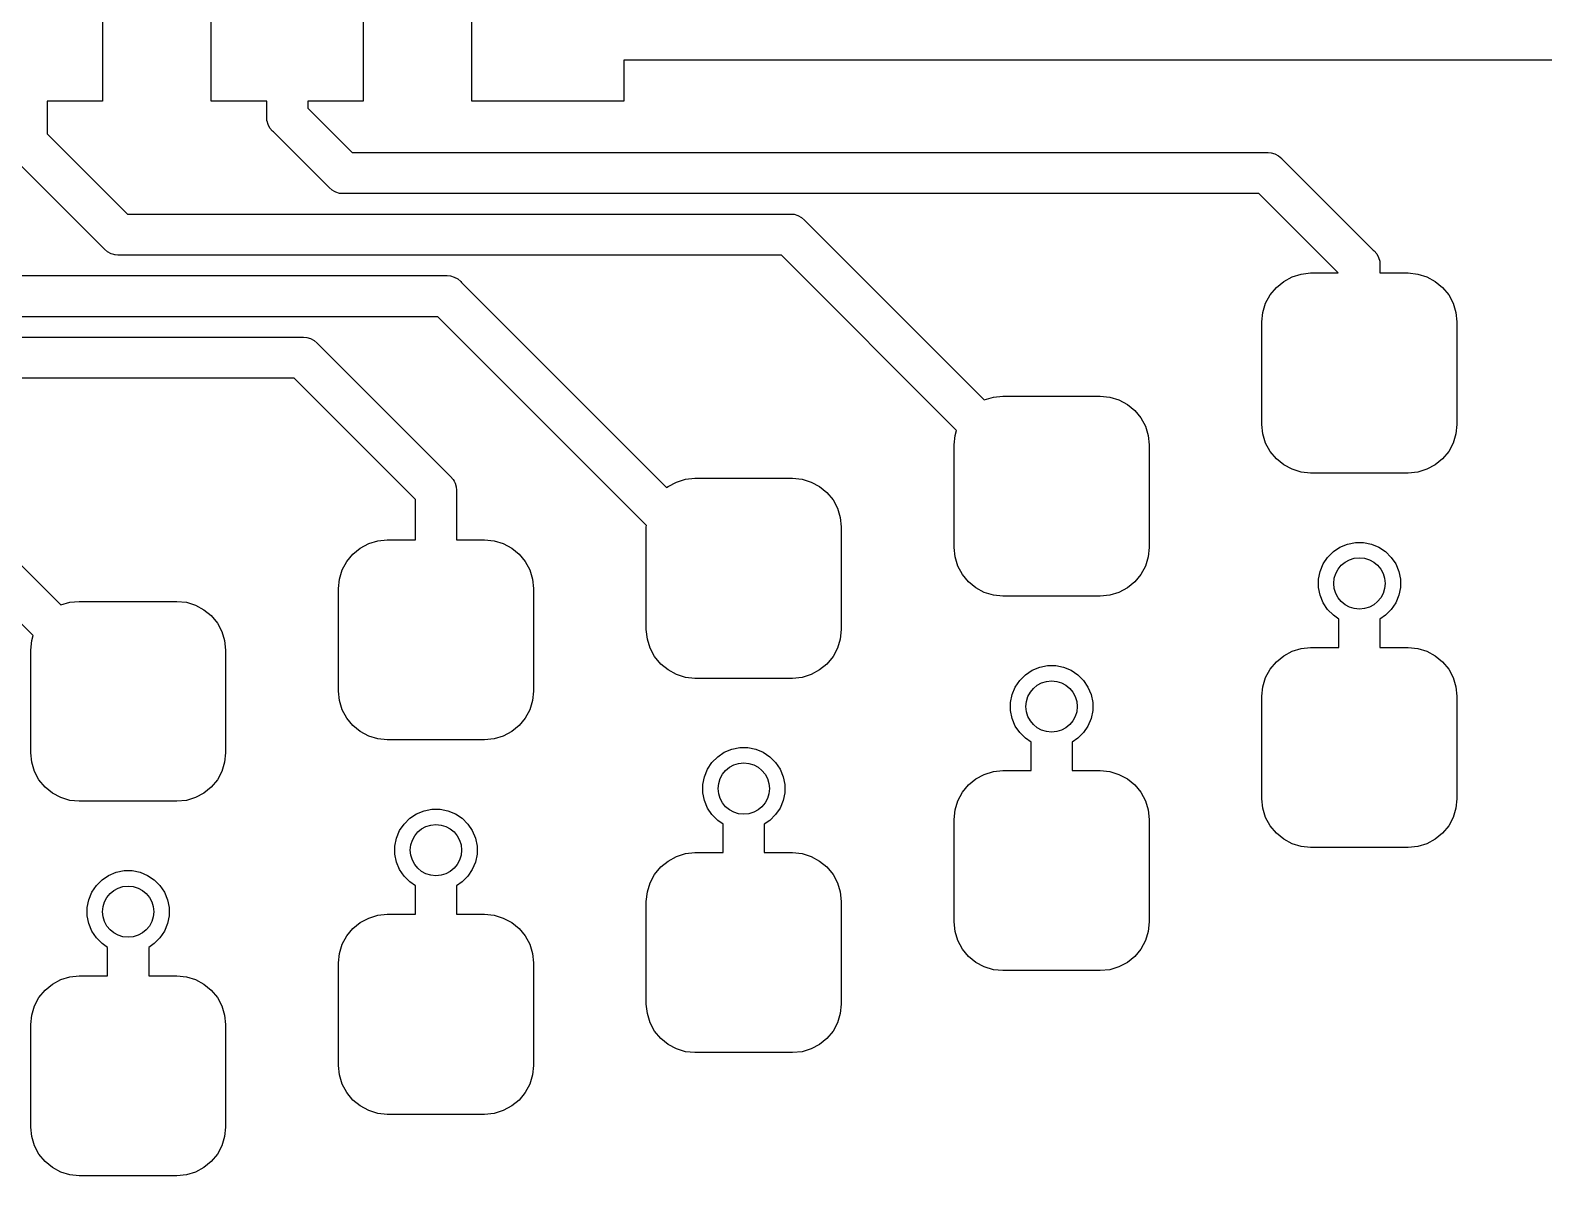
# Model space of a CAD drawing. Extents: x 116.6 to 161.5, y -138 to -93.2.
# Drawn here: x 140.52 to 147.9, y -137.89 to -132.3 of the extents above; entities that cross this region are included whole.
import ezdxf

# ---------------------------------------------------------------- set-up
doc = ezdxf.new("R2010")
doc.units = 0
doc.layers.add('BLACK', color=7, linetype='CONTINUOUS')

msp = doc.modelspace()

# ---------------------------------------------------------------- linework, layer by layer
at = {"layer": 'BLACK', "linetype": 'CONTINUOUS'}
for p, q in [((141.405, -132.65), (141.405, -130.25)), ((142.145, -130.25), (142.145, -132.65)), ((142.675, -132.65), (142.675, -130.25)), ((140.875, -131.55), (140.875, -132.65)), ((148.45, -132.45), (143.415, -132.45)), ((143.415, -132.45), (143.415, -132.65)), ((140.875, -132.65), (140.605, -132.65)), ((140.605, -132.65), (140.605, -132.809)), ((141.675, -132.65), (141.405, -132.65)), ((141.675, -132.72), (141.675, -132.65)), ((142.145, -132.65), (141.875, -132.65)), ((141.875, -132.65), (141.875, -132.684)), ((143.415, -132.65), (142.675, -132.65)), ((141.675, -132.725), (141.675, -132.72)), ((141.675, -132.73), (141.675, -132.725)), ((141.676, -132.742), (141.675, -132.73)), ((141.675, -132.73), (141.675, -132.73)), ((141.676, -132.745), (141.676, -132.742)), ((141.677, -132.747), (141.676, -132.745)), ((141.682, -132.763), (141.677, -132.747)), ((141.875, -132.684), (142.091, -132.9)), ((140.605, -132.809), (140.996, -133.2)), ((141.691, -132.781), (141.682, -132.763)), ((141.704, -132.796), (141.691, -132.781)), ((141.708, -132.799), (141.704, -132.796)), ((141.976, -133.067), (141.708, -132.799)), ((140.881, -133.367), (140.438, -132.924)), ((142.091, -132.9), (146.545, -132.9)), ((146.545, -132.9), (146.55, -132.9)), ((146.55, -132.9), (146.555, -132.9)), ((146.555, -132.9), (146.555, -132.9)), ((146.555, -132.9), (146.57, -132.901)), ((146.57, -132.901), (146.588, -132.907)), ((146.588, -132.907), (146.606, -132.916)), ((146.606, -132.916), (146.621, -132.929)), ((146.621, -132.929), (146.624, -132.933)), ((146.624, -132.933), (147.067, -133.376)), ((141.979, -133.071), (141.976, -133.067)), ((141.994, -133.084), (141.979, -133.071)), ((142.006, -133.09), (141.994, -133.084)), ((142.012, -133.093), (142.006, -133.09)), ((142.03, -133.099), (142.012, -133.093)), ((142.032, -133.099), (142.03, -133.099)), ((142.045, -133.1), (142.032, -133.099)), ((142.05, -133.1), (142.045, -133.1)), ((142.045, -133.1), (142.045, -133.1)), ((142.055, -133.1), (142.05, -133.1)), ((146.509, -133.1), (142.055, -133.1)), ((146.896, -133.487), (146.509, -133.1)), ((140.996, -133.2), (144.22, -133.2)), ((144.22, -133.2), (144.225, -133.2)), ((144.225, -133.2), (144.23, -133.2)), ((144.23, -133.2), (144.23, -133.2)), ((144.23, -133.2), (144.245, -133.201)), ((144.245, -133.201), (144.263, -133.207)), ((144.263, -133.207), (144.281, -133.216)), ((144.281, -133.216), (144.296, -133.229)), ((144.296, -133.229), (144.299, -133.233)), ((144.299, -133.233), (145.172, -134.105)), ((140.884, -133.371), (140.881, -133.367)), ((140.899, -133.384), (140.884, -133.371)), ((140.917, -133.393), (140.899, -133.384)), ((140.93, -133.397), (140.917, -133.393)), ((140.935, -133.399), (140.93, -133.397)), ((140.937, -133.399), (140.935, -133.399)), ((140.95, -133.4), (140.937, -133.399)), ((140.955, -133.4), (140.95, -133.4)), ((140.95, -133.4), (140.95, -133.4)), ((140.96, -133.4), (140.955, -133.4)), ((144.184, -133.4), (140.96, -133.4)), ((145.037, -134.254), (144.184, -133.4)), ((147.067, -133.376), (147.071, -133.379)), ((147.071, -133.379), (147.084, -133.394)), ((147.084, -133.394), (147.093, -133.412)), ((147.093, -133.412), (147.099, -133.43)), ((146.716, -133.492), (146.762, -133.487)), ((146.762, -133.487), (146.896, -133.487)), ((147.099, -133.43), (147.1, -133.445)), ((147.1, -133.445), (147.1, -133.445)), ((147.1, -133.445), (147.1, -133.45)), ((147.1, -133.45), (147.1, -133.455)), ((147.1, -133.455), (147.1, -133.487)), ((147.1, -133.487), (147.237, -133.487)), ((147.237, -133.487), (147.284, -133.492)), ((140.091, -133.5), (142.545, -133.5)), ((142.545, -133.5), (142.55, -133.5)), ((142.55, -133.5), (142.555, -133.5)), ((142.555, -133.5), (142.555, -133.5)), ((142.555, -133.5), (142.57, -133.501)), ((142.57, -133.501), (142.588, -133.507)), ((142.588, -133.507), (142.606, -133.516)), ((142.606, -133.516), (142.621, -133.529)), ((142.621, -133.529), (142.624, -133.533)), ((142.624, -133.533), (143.624, -134.533)), ((146.565, -133.593), (146.595, -133.557)), ((146.595, -133.557), (146.631, -133.528)), ((146.631, -133.528), (146.672, -133.506)), ((146.672, -133.506), (146.716, -133.492)), ((147.284, -133.492), (147.328, -133.506)), ((147.328, -133.506), (147.369, -133.528)), ((147.369, -133.528), (147.405, -133.557)), ((147.405, -133.557), (147.435, -133.593)), ((146.53, -133.679), (146.543, -133.634)), ((146.543, -133.634), (146.565, -133.593)), ((147.435, -133.593), (147.457, -133.634)), ((147.457, -133.634), (147.47, -133.679)), ((142.509, -133.7), (140.055, -133.7)), ((143.526, -134.717), (142.509, -133.7)), ((146.525, -133.725), (146.53, -133.679)), ((147.47, -133.679), (147.475, -133.725)), ((146.525, -134.225), (146.525, -133.725)), ((147.475, -133.725), (147.475, -134.225)), ((139.116, -133.8), (141.845, -133.8)), ((141.845, -133.8), (141.85, -133.8)), ((141.85, -133.8), (141.855, -133.8)), ((141.855, -133.8), (141.855, -133.8)), ((141.855, -133.8), (141.87, -133.801)), ((141.87, -133.801), (141.888, -133.807)), ((141.888, -133.807), (141.906, -133.816)), ((141.906, -133.816), (141.921, -133.829)), ((141.921, -133.829), (141.924, -133.833)), ((141.924, -133.833), (142.567, -134.476)), ((141.809, -134), (139.08, -134)), ((142.4, -134.591), (141.809, -134)), ((145.172, -134.105), (145.216, -134.092)), ((145.216, -134.092), (145.262, -134.088)), ((145.262, -134.088), (145.737, -134.088)), ((145.737, -134.088), (145.784, -134.092)), ((145.784, -134.092), (145.828, -134.106)), ((145.828, -134.106), (145.869, -134.128)), ((145.869, -134.128), (145.905, -134.157)), ((139.779, -134.213), (140.672, -135.105)), ((145.905, -134.157), (145.935, -134.193)), ((145.935, -134.193), (145.957, -134.234)), ((146.53, -134.271), (146.525, -134.225)), ((147.475, -134.225), (147.47, -134.271)), ((145.025, -134.325), (145.03, -134.279)), ((145.03, -134.279), (145.037, -134.254)), ((145.957, -134.234), (145.97, -134.279)), ((145.97, -134.279), (145.975, -134.325)), ((146.543, -134.316), (146.53, -134.271)), ((147.47, -134.271), (147.457, -134.316)), ((145.025, -134.825), (145.025, -134.325)), ((145.975, -134.325), (145.975, -134.825)), ((146.565, -134.357), (146.543, -134.316)), ((146.595, -134.393), (146.565, -134.357)), ((147.435, -134.357), (147.405, -134.393)), ((147.457, -134.316), (147.435, -134.357)), ((140.537, -135.254), (139.664, -134.38)), ((146.631, -134.422), (146.595, -134.393)), ((146.672, -134.444), (146.631, -134.422)), ((146.716, -134.458), (146.672, -134.444)), ((147.328, -134.444), (147.284, -134.458)), ((147.369, -134.422), (147.328, -134.444)), ((147.405, -134.393), (147.369, -134.422)), ((142.567, -134.476), (142.571, -134.479)), ((142.571, -134.479), (142.584, -134.494)), ((142.584, -134.494), (142.588, -134.502)), ((142.588, -134.502), (142.593, -134.512)), ((142.593, -134.512), (142.593, -134.512)), ((142.593, -134.512), (142.599, -134.53)), ((143.631, -134.528), (143.672, -134.506)), ((143.672, -134.506), (143.716, -134.492)), ((143.716, -134.492), (143.762, -134.487)), ((143.762, -134.487), (144.237, -134.487)), ((144.237, -134.487), (144.284, -134.492)), ((144.284, -134.492), (144.328, -134.506)), ((144.328, -134.506), (144.369, -134.528)), ((146.762, -134.463), (146.716, -134.458)), ((147.237, -134.463), (146.762, -134.463)), ((147.284, -134.458), (147.237, -134.463)), ((142.4, -134.787), (142.4, -134.591)), ((142.599, -134.53), (142.6, -134.545)), ((142.6, -134.545), (142.6, -134.545)), ((142.6, -134.545), (142.6, -134.55)), ((142.6, -134.55), (142.6, -134.555)), ((142.6, -134.555), (142.6, -134.787)), ((143.624, -134.533), (143.631, -134.528)), ((144.369, -134.528), (144.405, -134.557)), ((144.405, -134.557), (144.435, -134.593)), ((144.435, -134.593), (144.457, -134.634)), ((144.457, -134.634), (144.47, -134.679)), ((143.525, -134.725), (143.526, -134.717)), ((143.525, -135.225), (143.525, -134.725)), ((144.47, -134.679), (144.475, -134.725)), ((144.475, -134.725), (144.475, -135.225)), ((142.131, -134.828), (142.172, -134.806)), ((142.172, -134.806), (142.216, -134.792)), ((142.216, -134.792), (142.262, -134.787)), ((142.262, -134.787), (142.4, -134.787)), ((142.6, -134.787), (142.737, -134.787)), ((142.737, -134.787), (142.784, -134.792)), ((142.784, -134.792), (142.828, -134.806)), ((142.828, -134.806), (142.869, -134.828)), ((146.905, -134.823), (146.942, -134.808)), ((146.942, -134.808), (146.98, -134.8)), ((146.98, -134.8), (147.02, -134.8)), ((147.02, -134.8), (147.058, -134.808)), ((147.058, -134.808), (147.095, -134.823)), ((142.065, -134.893), (142.095, -134.857)), ((142.095, -134.857), (142.131, -134.828)), ((142.869, -134.828), (142.905, -134.857)), ((142.905, -134.857), (142.935, -134.893)), ((145.03, -134.871), (145.025, -134.825)), ((145.043, -134.916), (145.03, -134.871)), ((145.97, -134.871), (145.957, -134.916)), ((145.975, -134.825), (145.97, -134.871)), ((146.823, -134.905), (146.845, -134.873)), ((146.845, -134.873), (146.873, -134.845)), ((146.873, -134.845), (146.905, -134.823)), ((147.095, -134.823), (147.127, -134.845)), ((147.127, -134.845), (147.155, -134.873)), ((147.155, -134.873), (147.177, -134.905)), ((142.03, -134.979), (142.043, -134.934)), ((142.043, -134.934), (142.065, -134.893)), ((142.935, -134.893), (142.957, -134.934)), ((142.957, -134.934), (142.97, -134.979)), ((145.065, -134.957), (145.043, -134.916)), ((145.095, -134.993), (145.065, -134.957)), ((145.935, -134.957), (145.905, -134.993)), ((145.957, -134.916), (145.935, -134.957)), ((146.8, -134.98), (146.808, -134.942)), ((146.808, -134.942), (146.823, -134.905)), ((147.177, -134.905), (147.192, -134.942)), ((147.192, -134.942), (147.2, -134.98)), ((142.025, -135.025), (142.03, -134.979)), ((142.025, -135.525), (142.025, -135.025)), ((142.97, -134.979), (142.975, -135.025)), ((142.975, -135.025), (142.975, -135.525)), ((145.131, -135.022), (145.095, -134.993)), ((145.172, -135.044), (145.131, -135.022)), ((145.869, -135.022), (145.828, -135.044)), ((145.905, -134.993), (145.869, -135.022)), ((146.8, -135.02), (146.8, -134.98)), ((146.808, -135.058), (146.8, -135.02)), ((147.2, -135.02), (147.192, -135.058)), ((147.2, -134.98), (147.2, -135.02)), ((140.672, -135.105), (140.716, -135.092)), ((140.716, -135.092), (140.762, -135.088)), ((140.762, -135.088), (141.237, -135.088)), ((141.237, -135.088), (141.284, -135.092)), ((141.284, -135.092), (141.328, -135.106)), ((141.328, -135.106), (141.369, -135.128)), ((145.216, -135.058), (145.172, -135.044)), ((145.262, -135.062), (145.216, -135.058)), ((145.737, -135.062), (145.262, -135.062)), ((145.784, -135.058), (145.737, -135.062)), ((145.828, -135.044), (145.784, -135.058)), ((146.823, -135.095), (146.808, -135.058)), ((146.845, -135.127), (146.823, -135.095)), ((147.177, -135.095), (147.155, -135.127)), ((147.192, -135.058), (147.177, -135.095)), ((141.369, -135.128), (141.405, -135.157)), ((141.405, -135.157), (141.435, -135.193)), ((146.873, -135.155), (146.845, -135.127)), ((146.9, -135.174), (146.873, -135.155)), ((146.9, -135.312), (146.9, -135.174)), ((147.127, -135.155), (147.1, -135.174)), ((147.1, -135.174), (147.1, -135.312)), ((147.155, -135.127), (147.127, -135.155)), ((140.53, -135.279), (140.537, -135.254)), ((141.435, -135.193), (141.457, -135.234)), ((141.457, -135.234), (141.47, -135.279)), ((143.53, -135.271), (143.525, -135.225)), ((144.475, -135.225), (144.47, -135.271)), ((140.525, -135.325), (140.53, -135.279)), ((140.525, -135.825), (140.525, -135.325)), ((141.47, -135.279), (141.475, -135.325)), ((141.475, -135.325), (141.475, -135.825)), ((143.543, -135.316), (143.53, -135.271)), ((143.565, -135.357), (143.543, -135.316)), ((144.457, -135.316), (144.435, -135.357)), ((144.47, -135.271), (144.457, -135.316)), ((146.631, -135.353), (146.672, -135.331)), ((146.672, -135.331), (146.716, -135.317)), ((146.716, -135.317), (146.762, -135.312)), ((146.762, -135.312), (146.9, -135.312)), ((147.1, -135.312), (147.237, -135.312)), ((147.237, -135.312), (147.284, -135.317)), ((147.284, -135.317), (147.328, -135.331)), ((147.328, -135.331), (147.369, -135.353)), ((143.595, -135.393), (143.565, -135.357)), ((143.631, -135.422), (143.595, -135.393)), ((144.405, -135.393), (144.369, -135.422)), ((144.435, -135.357), (144.405, -135.393)), ((145.442, -135.408), (145.48, -135.4)), ((145.48, -135.4), (145.52, -135.4)), ((145.52, -135.4), (145.558, -135.408)), ((146.565, -135.418), (146.595, -135.382)), ((146.595, -135.382), (146.631, -135.353)), ((147.369, -135.353), (147.405, -135.382)), ((147.405, -135.382), (147.435, -135.418)), ((143.672, -135.444), (143.631, -135.422)), ((143.716, -135.458), (143.672, -135.444)), ((143.762, -135.463), (143.716, -135.458)), ((144.237, -135.463), (143.762, -135.463)), ((144.284, -135.458), (144.237, -135.463)), ((144.328, -135.444), (144.284, -135.458)), ((144.369, -135.422), (144.328, -135.444)), ((145.323, -135.505), (145.345, -135.473)), ((145.345, -135.473), (145.373, -135.445)), ((145.373, -135.445), (145.405, -135.423)), ((145.405, -135.423), (145.442, -135.408)), ((145.558, -135.408), (145.595, -135.423)), ((145.595, -135.423), (145.627, -135.445)), ((145.627, -135.445), (145.655, -135.473)), ((145.655, -135.473), (145.677, -135.505)), ((146.53, -135.504), (146.543, -135.459)), ((146.543, -135.459), (146.565, -135.418)), ((147.435, -135.418), (147.457, -135.459)), ((147.457, -135.459), (147.47, -135.504)), ((142.03, -135.571), (142.025, -135.525)), ((142.975, -135.525), (142.97, -135.571)), ((145.3, -135.58), (145.308, -135.542)), ((145.308, -135.542), (145.323, -135.505)), ((145.677, -135.505), (145.692, -135.542)), ((145.692, -135.542), (145.7, -135.58)), ((146.525, -135.55), (146.53, -135.504)), ((146.525, -136.05), (146.525, -135.55)), ((147.47, -135.504), (147.475, -135.55)), ((147.475, -135.55), (147.475, -136.05)), ((142.043, -135.616), (142.03, -135.571)), ((142.065, -135.657), (142.043, -135.616)), ((142.957, -135.616), (142.935, -135.657)), ((142.97, -135.571), (142.957, -135.616)), ((145.3, -135.62), (145.3, -135.58)), ((145.308, -135.658), (145.3, -135.62)), ((145.7, -135.62), (145.692, -135.658)), ((145.7, -135.58), (145.7, -135.62)), ((142.095, -135.693), (142.065, -135.657)), ((142.131, -135.722), (142.095, -135.693)), ((142.905, -135.693), (142.869, -135.722)), ((142.935, -135.657), (142.905, -135.693)), ((145.323, -135.695), (145.308, -135.658)), ((145.345, -135.727), (145.323, -135.695)), ((145.677, -135.695), (145.655, -135.727)), ((145.692, -135.658), (145.677, -135.695)), ((142.172, -135.744), (142.131, -135.722)), ((142.216, -135.758), (142.172, -135.744)), ((142.262, -135.762), (142.216, -135.758)), ((142.737, -135.762), (142.262, -135.762)), ((142.784, -135.758), (142.737, -135.762)), ((142.828, -135.744), (142.784, -135.758)), ((142.869, -135.722), (142.828, -135.744)), ((145.373, -135.755), (145.345, -135.727)), ((145.4, -135.774), (145.373, -135.755)), ((145.627, -135.755), (145.6, -135.774)), ((145.655, -135.727), (145.627, -135.755)), ((140.53, -135.871), (140.525, -135.825)), ((141.475, -135.825), (141.47, -135.871)), ((143.845, -135.873), (143.873, -135.845)), ((143.873, -135.845), (143.905, -135.823)), ((143.905, -135.823), (143.942, -135.808)), ((143.942, -135.808), (143.98, -135.8)), ((143.98, -135.8), (144.02, -135.8)), ((144.02, -135.8), (144.058, -135.808)), ((144.058, -135.808), (144.095, -135.823)), ((144.095, -135.823), (144.127, -135.845)), ((144.127, -135.845), (144.155, -135.873)), ((145.4, -135.912), (145.4, -135.774)), ((145.6, -135.774), (145.6, -135.912)), ((140.543, -135.916), (140.53, -135.871)), ((140.565, -135.957), (140.543, -135.916)), ((141.457, -135.916), (141.435, -135.957)), ((141.47, -135.871), (141.457, -135.916)), ((143.808, -135.942), (143.823, -135.905)), ((143.823, -135.905), (143.845, -135.873)), ((144.155, -135.873), (144.177, -135.905)), ((144.177, -135.905), (144.192, -135.942)), ((145.172, -135.931), (145.216, -135.917)), ((145.216, -135.917), (145.262, -135.912)), ((145.262, -135.912), (145.4, -135.912)), ((145.6, -135.912), (145.737, -135.912)), ((145.737, -135.912), (145.784, -135.917)), ((145.784, -135.917), (145.828, -135.931)), ((140.595, -135.993), (140.565, -135.957)), ((140.631, -136.022), (140.595, -135.993)), ((141.405, -135.993), (141.369, -136.022)), ((141.435, -135.957), (141.405, -135.993)), ((143.8, -135.98), (143.808, -135.942)), ((143.8, -136.02), (143.8, -135.98)), ((144.192, -135.942), (144.2, -135.98)), ((144.2, -135.98), (144.2, -136.02)), ((145.065, -136.018), (145.095, -135.982)), ((145.095, -135.982), (145.131, -135.953)), ((145.131, -135.953), (145.172, -135.931)), ((145.828, -135.931), (145.869, -135.953)), ((145.869, -135.953), (145.905, -135.982)), ((145.905, -135.982), (145.935, -136.018)), ((140.672, -136.044), (140.631, -136.022)), ((140.716, -136.058), (140.672, -136.044)), ((140.762, -136.062), (140.716, -136.058)), ((141.237, -136.062), (140.762, -136.062)), ((141.284, -136.058), (141.237, -136.062)), ((141.328, -136.044), (141.284, -136.058)), ((141.369, -136.022), (141.328, -136.044)), ((143.808, -136.058), (143.8, -136.02)), ((143.823, -136.095), (143.808, -136.058)), ((144.192, -136.058), (144.177, -136.095)), ((144.2, -136.02), (144.192, -136.058)), ((145.03, -136.104), (145.043, -136.059)), ((145.043, -136.059), (145.065, -136.018)), ((145.935, -136.018), (145.957, -136.059)), ((145.957, -136.059), (145.97, -136.104)), ((146.53, -136.096), (146.525, -136.05)), ((147.475, -136.05), (147.47, -136.096)), ((142.373, -136.145), (142.405, -136.123)), ((142.405, -136.123), (142.442, -136.108)), ((142.442, -136.108), (142.48, -136.1)), ((142.48, -136.1), (142.52, -136.1)), ((142.52, -136.1), (142.558, -136.108)), ((142.558, -136.108), (142.595, -136.123)), ((142.595, -136.123), (142.627, -136.145)), ((143.845, -136.127), (143.823, -136.095)), ((143.873, -136.155), (143.845, -136.127)), ((144.155, -136.127), (144.127, -136.155)), ((144.177, -136.095), (144.155, -136.127)), ((145.025, -136.15), (145.03, -136.104)), ((145.97, -136.104), (145.975, -136.15)), ((146.543, -136.141), (146.53, -136.096)), ((146.565, -136.182), (146.543, -136.141)), ((147.457, -136.141), (147.435, -136.182)), ((147.47, -136.096), (147.457, -136.141)), ((142.308, -136.242), (142.323, -136.205)), ((142.323, -136.205), (142.345, -136.173)), ((142.345, -136.173), (142.373, -136.145)), ((142.627, -136.145), (142.655, -136.173)), ((142.655, -136.173), (142.677, -136.205)), ((142.677, -136.205), (142.692, -136.242)), ((143.9, -136.174), (143.873, -136.155)), ((143.9, -136.312), (143.9, -136.174)), ((144.127, -136.155), (144.1, -136.174)), ((144.1, -136.174), (144.1, -136.312)), ((145.025, -136.65), (145.025, -136.15)), ((145.975, -136.15), (145.975, -136.65)), ((146.595, -136.218), (146.565, -136.182)), ((147.435, -136.182), (147.405, -136.218)), ((142.3, -136.28), (142.308, -136.242)), ((142.3, -136.32), (142.3, -136.28)), ((142.692, -136.242), (142.7, -136.28)), ((142.7, -136.28), (142.7, -136.32)), ((146.631, -136.247), (146.595, -136.218)), ((146.672, -136.269), (146.631, -136.247)), ((146.716, -136.283), (146.672, -136.269)), ((146.762, -136.287), (146.716, -136.283)), ((147.237, -136.287), (146.762, -136.287)), ((147.284, -136.283), (147.237, -136.287)), ((147.328, -136.269), (147.284, -136.283)), ((147.369, -136.247), (147.328, -136.269)), ((147.405, -136.218), (147.369, -136.247)), ((142.308, -136.358), (142.3, -136.32)), ((142.323, -136.395), (142.308, -136.358)), ((142.692, -136.358), (142.677, -136.395)), ((142.7, -136.32), (142.692, -136.358)), ((143.595, -136.382), (143.631, -136.353)), ((143.631, -136.353), (143.672, -136.331)), ((143.672, -136.331), (143.716, -136.317)), ((143.716, -136.317), (143.762, -136.312)), ((143.762, -136.312), (143.9, -136.312)), ((144.1, -136.312), (144.237, -136.312)), ((144.237, -136.312), (144.284, -136.317)), ((144.284, -136.317), (144.328, -136.331)), ((144.328, -136.331), (144.369, -136.353)), ((144.369, -136.353), (144.405, -136.382)), ((140.873, -136.445), (140.905, -136.423)), ((140.905, -136.423), (140.942, -136.408)), ((140.942, -136.408), (140.98, -136.4)), ((140.98, -136.4), (141.02, -136.4)), ((141.02, -136.4), (141.058, -136.408)), ((141.058, -136.408), (141.095, -136.423)), ((141.095, -136.423), (141.127, -136.445)), ((142.345, -136.427), (142.323, -136.395)), ((142.373, -136.455), (142.345, -136.427)), ((142.655, -136.427), (142.627, -136.455)), ((142.677, -136.395), (142.655, -136.427)), ((143.543, -136.459), (143.565, -136.418)), ((143.565, -136.418), (143.595, -136.382)), ((144.405, -136.382), (144.435, -136.418)), ((144.435, -136.418), (144.457, -136.459)), ((140.808, -136.542), (140.823, -136.505)), ((140.823, -136.505), (140.845, -136.473)), ((140.845, -136.473), (140.873, -136.445)), ((141.127, -136.445), (141.155, -136.473)), ((141.155, -136.473), (141.177, -136.505)), ((141.177, -136.505), (141.192, -136.542)), ((142.4, -136.474), (142.373, -136.455)), ((142.4, -136.612), (142.4, -136.474)), ((142.627, -136.455), (142.6, -136.474)), ((142.6, -136.474), (142.6, -136.612)), ((143.525, -136.55), (143.53, -136.504)), ((143.53, -136.504), (143.543, -136.459)), ((144.457, -136.459), (144.47, -136.504)), ((144.47, -136.504), (144.475, -136.55)), ((140.8, -136.58), (140.808, -136.542)), ((140.8, -136.62), (140.8, -136.58)), ((141.192, -136.542), (141.2, -136.58)), ((141.2, -136.58), (141.2, -136.62)), ((143.525, -137.05), (143.525, -136.55)), ((144.475, -136.55), (144.475, -137.05)), ((140.808, -136.658), (140.8, -136.62)), ((140.823, -136.695), (140.808, -136.658)), ((141.192, -136.658), (141.177, -136.695)), ((141.2, -136.62), (141.192, -136.658)), ((142.095, -136.682), (142.131, -136.653)), ((142.131, -136.653), (142.172, -136.631)), ((142.172, -136.631), (142.216, -136.617)), ((142.216, -136.617), (142.262, -136.612)), ((142.262, -136.612), (142.4, -136.612)), ((142.6, -136.612), (142.737, -136.612)), ((142.737, -136.612), (142.784, -136.617)), ((142.784, -136.617), (142.828, -136.631)), ((142.828, -136.631), (142.869, -136.653)), ((142.869, -136.653), (142.905, -136.682)), ((145.03, -136.696), (145.025, -136.65)), ((145.975, -136.65), (145.97, -136.696)), ((140.845, -136.727), (140.823, -136.695)), ((140.873, -136.755), (140.845, -136.727)), ((141.155, -136.727), (141.127, -136.755)), ((141.177, -136.695), (141.155, -136.727)), ((142.043, -136.759), (142.065, -136.718)), ((142.065, -136.718), (142.095, -136.682)), ((142.905, -136.682), (142.935, -136.718)), ((142.935, -136.718), (142.957, -136.759)), ((145.043, -136.741), (145.03, -136.696)), ((145.97, -136.696), (145.957, -136.741)), ((140.9, -136.774), (140.873, -136.755)), ((140.9, -136.912), (140.9, -136.774)), ((141.127, -136.755), (141.1, -136.774)), ((141.1, -136.774), (141.1, -136.912)), ((142.025, -136.85), (142.03, -136.804)), ((142.03, -136.804), (142.043, -136.759)), ((142.957, -136.759), (142.97, -136.804)), ((142.97, -136.804), (142.975, -136.85)), ((145.065, -136.782), (145.043, -136.741)), ((145.095, -136.818), (145.065, -136.782)), ((145.935, -136.782), (145.905, -136.818)), ((145.957, -136.741), (145.935, -136.782)), ((142.025, -137.35), (142.025, -136.85)), ((142.975, -136.85), (142.975, -137.35)), ((145.131, -136.847), (145.095, -136.818)), ((145.172, -136.869), (145.131, -136.847)), ((145.216, -136.883), (145.172, -136.869)), ((145.828, -136.869), (145.784, -136.883)), ((145.869, -136.847), (145.828, -136.869)), ((145.905, -136.818), (145.869, -136.847)), ((140.595, -136.982), (140.631, -136.953)), ((140.631, -136.953), (140.672, -136.931)), ((140.672, -136.931), (140.716, -136.917)), ((140.716, -136.917), (140.762, -136.912)), ((140.762, -136.912), (140.9, -136.912)), ((141.1, -136.912), (141.237, -136.912)), ((141.237, -136.912), (141.284, -136.917)), ((141.284, -136.917), (141.328, -136.931)), ((141.328, -136.931), (141.369, -136.953)), ((141.369, -136.953), (141.405, -136.982)), ((145.262, -136.887), (145.216, -136.883)), ((145.737, -136.887), (145.262, -136.887)), ((145.784, -136.883), (145.737, -136.887)), ((140.543, -137.059), (140.565, -137.018)), ((140.565, -137.018), (140.595, -136.982)), ((141.405, -136.982), (141.435, -137.018)), ((141.435, -137.018), (141.457, -137.059)), ((140.53, -137.104), (140.543, -137.059)), ((141.457, -137.059), (141.47, -137.104)), ((143.53, -137.096), (143.525, -137.05)), ((143.543, -137.141), (143.53, -137.096)), ((144.47, -137.096), (144.457, -137.141)), ((144.475, -137.05), (144.47, -137.096)), ((140.525, -137.15), (140.53, -137.104)), ((140.525, -137.65), (140.525, -137.15)), ((141.47, -137.104), (141.475, -137.15)), ((141.475, -137.15), (141.475, -137.65)), ((143.565, -137.182), (143.543, -137.141)), ((144.457, -137.141), (144.435, -137.182)), ((143.595, -137.218), (143.565, -137.182)), ((143.631, -137.247), (143.595, -137.218)), ((143.672, -137.269), (143.631, -137.247)), ((144.369, -137.247), (144.328, -137.269)), ((144.405, -137.218), (144.369, -137.247)), ((144.435, -137.182), (144.405, -137.218)), ((143.716, -137.283), (143.672, -137.269)), ((143.762, -137.287), (143.716, -137.283)), ((144.237, -137.287), (143.762, -137.287)), ((144.284, -137.283), (144.237, -137.287)), ((144.328, -137.269), (144.284, -137.283)), ((142.03, -137.396), (142.025, -137.35)), ((142.043, -137.441), (142.03, -137.396)), ((142.97, -137.396), (142.957, -137.441)), ((142.975, -137.35), (142.97, -137.396)), ((142.065, -137.482), (142.043, -137.441)), ((142.957, -137.441), (142.935, -137.482)), ((142.095, -137.518), (142.065, -137.482)), ((142.131, -137.547), (142.095, -137.518)), ((142.905, -137.518), (142.869, -137.547)), ((142.935, -137.482), (142.905, -137.518)), ((142.172, -137.569), (142.131, -137.547)), ((142.216, -137.583), (142.172, -137.569)), ((142.262, -137.588), (142.216, -137.583)), ((142.737, -137.588), (142.262, -137.588)), ((142.784, -137.583), (142.737, -137.588)), ((142.828, -137.569), (142.784, -137.583)), ((142.869, -137.547), (142.828, -137.569)), ((140.53, -137.696), (140.525, -137.65)), ((141.475, -137.65), (141.47, -137.696)), ((140.543, -137.741), (140.53, -137.696)), ((140.565, -137.782), (140.543, -137.741)), ((141.457, -137.741), (141.435, -137.782)), ((141.47, -137.696), (141.457, -137.741)), ((140.595, -137.818), (140.565, -137.782)), ((140.631, -137.847), (140.595, -137.818)), ((141.405, -137.818), (141.369, -137.847)), ((141.435, -137.782), (141.405, -137.818)), ((140.672, -137.869), (140.631, -137.847)), ((140.716, -137.883), (140.672, -137.869)), ((140.762, -137.887), (140.716, -137.883)), ((141.237, -137.887), (140.762, -137.887)), ((141.284, -137.883), (141.237, -137.887)), ((141.328, -137.869), (141.284, -137.883)), ((141.369, -137.847), (141.328, -137.869))]:
    msp.add_line(p, q, dxfattribs=at)
at = {"layer": 'BLACK'}
for centre in [(147, -135), (145.5, -135.6), (144, -136), (142.5, -136.3), (141, -136.6)]:
    msp.add_circle(centre, 0.125, dxfattribs=at)

doc.saveas('drawing.dxf')
